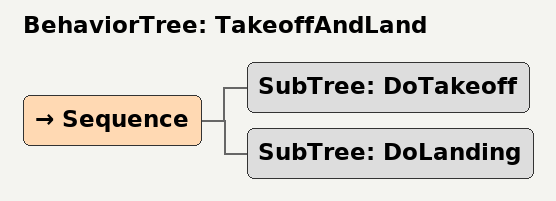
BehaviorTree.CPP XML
<?xml version="1.0" encoding="UTF-8"?>
<root BTCPP_format="4"
      main_tree_to_execute="TakeoffAndLand">

  <include autoapms="auto_apms_px4::vehicle_command::DoTakeoff"/>
  <include autoapms="auto_apms_px4::vehicle_command::DoLanding"/>

  <BehaviorTree ID="TakeoffAndLand">
    <Sequence>
      <SubTree ID="DoTakeoff"/>
      <SubTree ID="DoLanding"/>
    </Sequence>
  </BehaviorTree>

</root>
